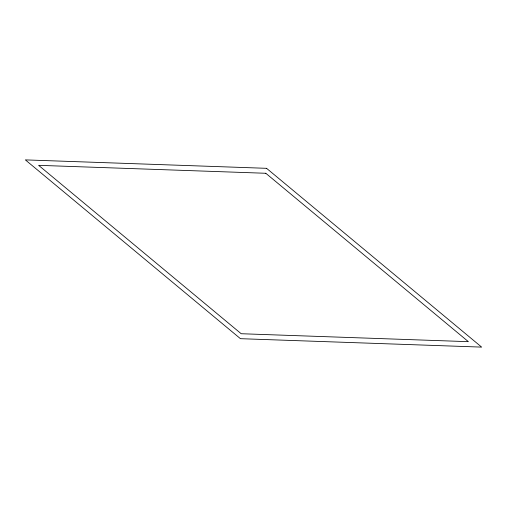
<?xml version="1.0" encoding="UTF-8"?>
<svg xmlns="http://www.w3.org/2000/svg" width="507" height="507" viewBox="0 0 507 507"><rect width="100%" height="100%" fill="white"/><g stroke="black" fill="none" stroke-linecap="round" stroke-linejoin="round"><path stroke-width="0.76" d="M266.555 168.318L25.35 159.889L240.445 338.682L481.65 347.111L266.555 168.318M265.795 173.274L38.621 165.333L241.205 333.726L468.379 341.667L265.795 173.274"/></g></svg>
